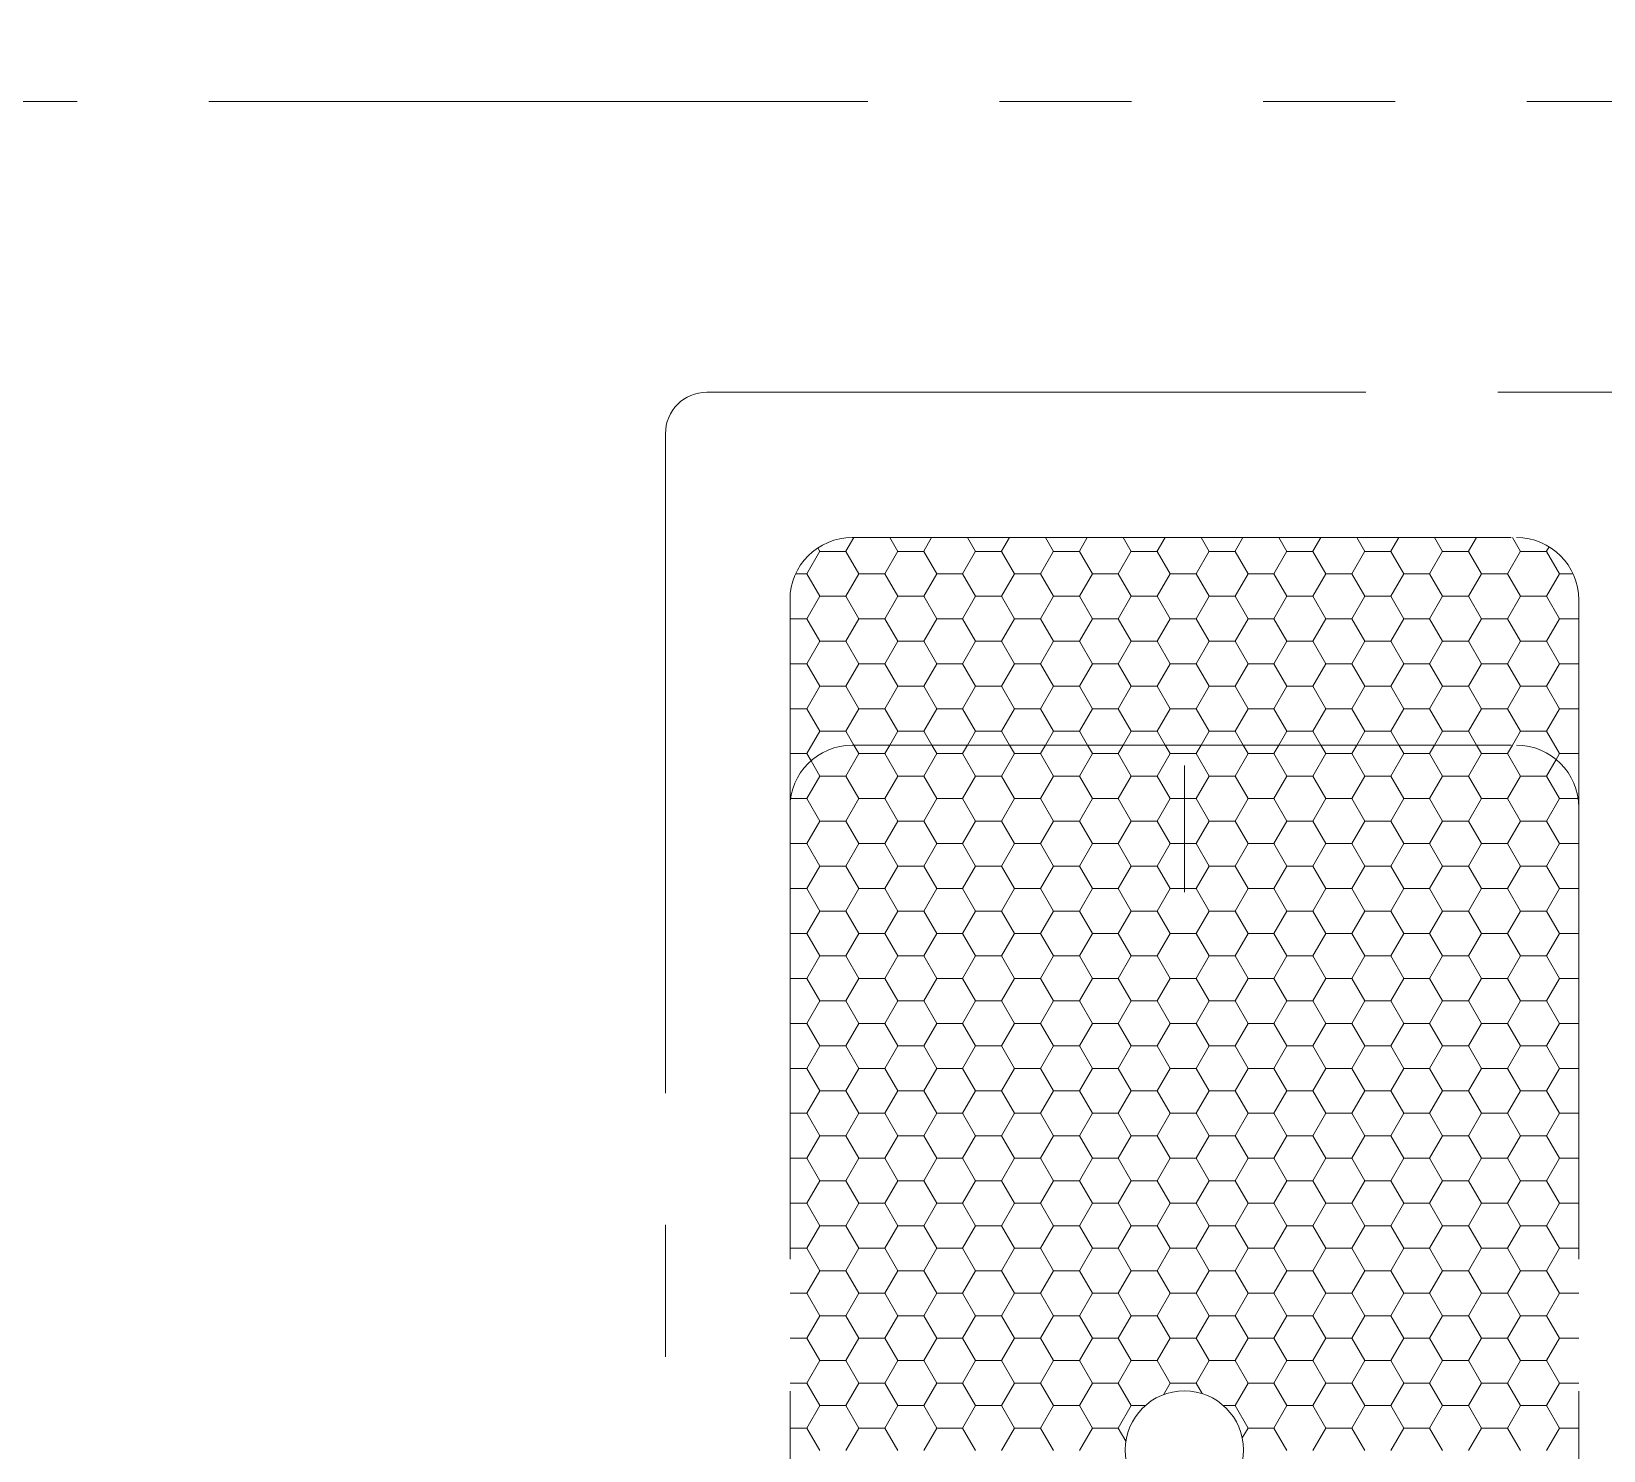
# Model space of a CAD drawing. Header units: millimetres. Extents: x -32759 to 129432, y 390 to 54305.
# Drawn here: x 15489.59 to 15527.46, y 22982.6 to 23016.77 of the extents above; entities that cross this region are included whole.
import ezdxf

# ---------------------------------------------------------------- set-up
doc = ezdxf.new("R2010")
doc.units = ezdxf.units.MM
doc.linetypes.add('PHANTOM2', pattern=[31.75, 15.875, -3.175, 3.175, -3.175, 3.175, -3.175])
doc.linetypes.add('PHANTOMX2', pattern=[5, 2.5, -0.5, 0.5, -0.5, 0.5, -0.5])
doc.layers.add('_BODY', color=7, linetype='Continuous', lineweight=13)

# ---------------------------------------------------------------- blocks, each defined once
blk = doc.blocks.new('A$C3C491120')
at = {"color": 6, "linetype": 'PHANTOM2'}
for p, q in [((0, 72), (372, 72)), ((0, 72), (372, 72)), ((0, 72), (372, 72)), ((0, 72), (372, 72)), ((0, 72), (372, 72)), ((0, 72), (372, 72)), ((329.5, 65), (352.5, 65)), ((328.5, 64), (328.5, 34)), ((332.845, 61.168), (333.037, 61.5)), ((333, 61.5), (349, 61.5)), ((334.095, 61.167), (333.903, 61.5)), ((334.72, 61.168), (334.912, 61.5)), ((335.97, 61.167), (335.778, 61.5)), ((336.595, 61.168), (336.787, 61.5)), ((337.845, 61.167), (337.653, 61.5)), ((338.47, 61.168), (338.662, 61.5)), ((339.72, 61.167), (339.528, 61.5)), ((340.345, 61.168), (340.537, 61.5)), ((341.595, 61.167), (341.403, 61.5)), ((342.22, 61.168), (342.412, 61.5)), ((343.47, 61.167), (343.278, 61.5)), ((344.095, 61.168), (344.287, 61.5)), ((345.345, 61.167), (345.153, 61.5)), ((345.97, 61.168), (346.162, 61.5)), ((347.22, 61.167), (347.028, 61.5)), ((347.845, 61.168), (348.037, 61.5)), ((349.095, 61.167), (348.903, 61.5)), ((331.908, 60.626), (332.22, 61.168)), ((332.22, 61.167), (332.172, 61.251)), ((332.22, 61.167), (332.845, 61.167)), ((333.158, 60.626), (332.845, 61.167)), ((333.783, 60.626), (334.095, 61.168)), ((334.095, 61.167), (334.72, 61.167)), ((335.033, 60.626), (334.72, 61.167)), ((335.658, 60.626), (335.97, 61.168)), ((335.97, 61.167), (336.595, 61.167)), ((336.908, 60.626), (336.595, 61.167)), ((337.533, 60.626), (337.845, 61.168)), ((337.845, 61.167), (338.47, 61.167)), ((338.783, 60.626), (338.47, 61.167)), ((339.408, 60.626), (339.72, 61.168)), ((339.72, 61.167), (340.345, 61.167)), ((340.658, 60.626), (340.345, 61.167)), ((341.283, 60.626), (341.595, 61.168)), ((341.595, 61.167), (342.22, 61.167)), ((342.533, 60.626), (342.22, 61.167)), ((343.158, 60.626), (343.47, 61.168)), ((343.47, 61.167), (344.095, 61.167)), ((344.408, 60.626), (344.095, 61.167)), ((345.033, 60.626), (345.345, 61.168)), ((345.345, 61.167), (345.97, 61.167)), ((346.283, 60.626), (345.97, 61.167)), ((346.908, 60.626), (347.22, 61.168)), ((347.22, 61.167), (347.845, 61.167)), ((348.158, 60.626), (347.845, 61.167)), ((348.783, 60.626), (349.095, 61.168)), ((349.095, 61.167), (349.72, 61.167)), ((349.72, 61.168), (349.784, 61.279)), ((350.033, 60.626), (349.72, 61.167)), ((331.637, 60.626), (331.908, 60.626)), ((332.22, 60.085), (331.908, 60.626)), ((332.845, 60.085), (333.158, 60.626)), ((333.158, 60.626), (333.783, 60.626)), ((334.095, 60.085), (333.783, 60.626)), ((334.72, 60.085), (335.033, 60.626)), ((335.033, 60.626), (335.658, 60.626)), ((335.97, 60.085), (335.658, 60.626)), ((336.595, 60.085), (336.908, 60.626)), ((336.908, 60.626), (337.533, 60.626)), ((337.845, 60.085), (337.533, 60.626)), ((338.47, 60.085), (338.783, 60.626)), ((338.783, 60.626), (339.408, 60.626)), ((339.72, 60.085), (339.408, 60.626)), ((340.345, 60.085), (340.658, 60.626)), ((340.658, 60.626), (341.283, 60.626)), ((341.595, 60.085), (341.283, 60.626)), ((342.22, 60.085), (342.533, 60.626)), ((342.533, 60.626), (343.158, 60.626)), ((343.47, 60.085), (343.158, 60.626)), ((344.095, 60.085), (344.408, 60.626)), ((344.408, 60.626), (345.033, 60.626)), ((345.345, 60.085), (345.033, 60.626)), ((345.97, 60.085), (346.283, 60.626)), ((346.283, 60.626), (346.908, 60.626)), ((347.22, 60.085), (346.908, 60.626)), ((347.845, 60.085), (348.158, 60.626)), ((348.158, 60.626), (348.783, 60.626)), ((349.095, 60.085), (348.783, 60.626)), ((349.72, 60.085), (350.033, 60.626)), ((350.033, 60.626), (350.363, 60.626)), ((331.5, 60), (331.5, 38)), ((331.908, 59.544), (332.22, 60.085)), ((332.22, 60.085), (332.845, 60.085)), ((333.158, 59.544), (332.845, 60.085)), ((333.783, 59.544), (334.095, 60.085)), ((334.095, 60.085), (334.72, 60.085)), ((335.033, 59.544), (334.72, 60.085)), ((335.658, 59.544), (335.97, 60.085)), ((335.97, 60.085), (336.595, 60.085)), ((336.908, 59.544), (336.595, 60.085)), ((337.533, 59.544), (337.845, 60.085)), ((337.845, 60.085), (338.47, 60.085)), ((338.783, 59.544), (338.47, 60.085)), ((339.408, 59.544), (339.72, 60.085)), ((339.72, 60.085), (340.345, 60.085)), ((340.658, 59.544), (340.345, 60.085)), ((341.283, 59.544), (341.595, 60.085)), ((341.595, 60.085), (342.22, 60.085)), ((342.533, 59.544), (342.22, 60.085)), ((343.158, 59.544), (343.47, 60.085)), ((343.47, 60.085), (344.095, 60.085)), ((344.408, 59.544), (344.095, 60.085)), ((345.033, 59.544), (345.345, 60.085)), ((345.345, 60.085), (345.97, 60.085)), ((346.283, 59.544), (345.97, 60.085)), ((346.908, 59.544), (347.22, 60.085)), ((347.22, 60.085), (347.845, 60.085)), ((348.158, 59.544), (347.845, 60.085)), ((348.783, 59.544), (349.095, 60.085)), ((349.095, 60.085), (349.72, 60.085)), ((350.033, 59.544), (349.72, 60.085)), ((350.5, 60), (350.5, 38)), ((331.5, 59.544), (331.908, 59.544)), ((332.22, 59.002), (331.908, 59.544)), ((332.845, 59.002), (333.158, 59.544)), ((333.158, 59.544), (333.783, 59.544)), ((334.095, 59.002), (333.783, 59.544)), ((334.72, 59.002), (335.033, 59.544)), ((335.033, 59.544), (335.658, 59.544)), ((335.97, 59.002), (335.658, 59.544)), ((336.595, 59.002), (336.908, 59.544)), ((336.908, 59.544), (337.533, 59.544)), ((337.845, 59.002), (337.533, 59.544)), ((338.47, 59.002), (338.783, 59.544)), ((338.783, 59.544), (339.408, 59.544)), ((339.72, 59.002), (339.408, 59.544)), ((340.345, 59.002), (340.658, 59.544)), ((340.658, 59.544), (341.283, 59.544)), ((341.595, 59.002), (341.283, 59.544)), ((342.22, 59.002), (342.533, 59.544)), ((342.533, 59.544), (343.158, 59.544)), ((343.47, 59.002), (343.158, 59.544)), ((344.095, 59.002), (344.408, 59.544)), ((344.408, 59.544), (345.033, 59.544)), ((345.345, 59.002), (345.033, 59.544)), ((345.97, 59.002), (346.283, 59.544)), ((346.283, 59.544), (346.908, 59.544)), ((347.22, 59.002), (346.908, 59.544)), ((347.845, 59.002), (348.158, 59.544)), ((348.158, 59.544), (348.783, 59.544)), ((349.095, 59.002), (348.783, 59.544)), ((349.72, 59.002), (350.033, 59.544)), ((350.033, 59.544), (350.5, 59.544)), ((331.908, 58.461), (332.22, 59.002)), ((332.22, 59.002), (332.845, 59.002)), ((333.158, 58.461), (332.845, 59.002)), ((333.783, 58.461), (334.095, 59.002)), ((334.095, 59.002), (334.72, 59.002)), ((335.033, 58.461), (334.72, 59.002)), ((335.658, 58.461), (335.97, 59.002)), ((335.97, 59.002), (336.595, 59.002)), ((336.908, 58.461), (336.595, 59.002)), ((337.533, 58.461), (337.845, 59.002)), ((337.845, 59.002), (338.47, 59.002)), ((338.783, 58.461), (338.47, 59.002)), ((339.408, 58.461), (339.72, 59.002)), ((339.72, 59.002), (340.345, 59.002)), ((340.658, 58.461), (340.345, 59.002)), ((341.283, 58.461), (341.595, 59.002)), ((341.595, 59.002), (342.22, 59.002)), ((342.533, 58.461), (342.22, 59.002)), ((343.158, 58.461), (343.47, 59.002)), ((343.47, 59.002), (344.095, 59.002)), ((344.408, 58.461), (344.095, 59.002)), ((345.033, 58.461), (345.345, 59.002)), ((345.345, 59.002), (345.97, 59.002)), ((346.283, 58.461), (345.97, 59.002)), ((346.908, 58.461), (347.22, 59.002)), ((347.22, 59.002), (347.845, 59.002)), ((348.158, 58.461), (347.845, 59.002)), ((348.783, 58.461), (349.095, 59.002)), ((349.095, 59.002), (349.72, 59.002)), ((350.033, 58.461), (349.72, 59.002)), ((331.5, 58.461), (331.908, 58.461)), ((332.22, 57.92), (331.908, 58.461)), ((332.845, 57.92), (333.158, 58.461)), ((333.158, 58.461), (333.783, 58.461)), ((334.095, 57.92), (333.783, 58.461)), ((334.72, 57.92), (335.033, 58.461)), ((335.033, 58.461), (335.658, 58.461)), ((335.97, 57.92), (335.658, 58.461)), ((336.595, 57.92), (336.908, 58.461)), ((336.908, 58.461), (337.533, 58.461)), ((337.845, 57.92), (337.533, 58.461)), ((338.47, 57.92), (338.783, 58.461)), ((338.783, 58.461), (339.408, 58.461)), ((339.72, 57.92), (339.408, 58.461)), ((340.345, 57.92), (340.658, 58.461)), ((340.658, 58.461), (341.283, 58.461)), ((341.595, 57.92), (341.283, 58.461)), ((342.22, 57.92), (342.533, 58.461)), ((342.533, 58.461), (343.158, 58.461)), ((343.47, 57.92), (343.158, 58.461)), ((344.095, 57.92), (344.408, 58.461)), ((344.408, 58.461), (345.033, 58.461)), ((345.345, 57.92), (345.033, 58.461)), ((345.97, 57.92), (346.283, 58.461)), ((346.283, 58.461), (346.908, 58.461)), ((347.22, 57.92), (346.908, 58.461)), ((347.845, 57.92), (348.158, 58.461)), ((348.158, 58.461), (348.783, 58.461)), ((349.095, 57.92), (348.783, 58.461)), ((349.72, 57.92), (350.033, 58.461)), ((350.033, 58.461), (350.5, 58.461)), ((331.908, 57.379), (332.22, 57.92)), ((332.22, 57.92), (332.845, 57.92)), ((333.158, 57.378), (332.845, 57.92)), ((333.783, 57.379), (334.095, 57.92)), ((334.095, 57.92), (334.72, 57.92)), ((335.033, 57.378), (334.72, 57.92)), ((335.658, 57.379), (335.97, 57.92)), ((335.97, 57.92), (336.595, 57.92)), ((336.908, 57.378), (336.595, 57.92)), ((337.533, 57.379), (337.845, 57.92)), ((337.845, 57.92), (338.47, 57.92)), ((338.783, 57.378), (338.47, 57.92)), ((339.408, 57.379), (339.72, 57.92)), ((339.72, 57.92), (340.345, 57.92)), ((340.658, 57.378), (340.345, 57.92)), ((341.283, 57.379), (341.595, 57.92)), ((341.595, 57.92), (342.22, 57.92)), ((342.533, 57.378), (342.22, 57.92)), ((343.158, 57.379), (343.47, 57.92)), ((343.47, 57.92), (344.095, 57.92)), ((344.408, 57.378), (344.095, 57.92)), ((345.033, 57.379), (345.345, 57.92)), ((345.345, 57.92), (345.97, 57.92)), ((346.283, 57.378), (345.97, 57.92)), ((346.908, 57.379), (347.22, 57.92)), ((347.22, 57.92), (347.845, 57.92)), ((348.158, 57.378), (347.845, 57.92)), ((348.783, 57.379), (349.095, 57.92)), ((349.095, 57.92), (349.72, 57.92)), ((350.033, 57.378), (349.72, 57.92)), ((331.5, 57.378), (331.908, 57.378)), ((332.22, 56.837), (331.908, 57.378)), ((332.845, 56.837), (333.158, 57.379)), ((333.158, 57.378), (333.783, 57.378)), ((334.095, 56.837), (333.783, 57.378)), ((334.72, 56.837), (335.033, 57.379)), ((335.033, 57.378), (335.658, 57.378)), ((335.97, 56.837), (335.658, 57.378)), ((336.595, 56.837), (336.908, 57.379)), ((336.908, 57.378), (337.533, 57.378)), ((337.845, 56.837), (337.533, 57.378)), ((338.47, 56.837), (338.783, 57.379)), ((338.783, 57.378), (339.408, 57.378)), ((339.72, 56.837), (339.408, 57.378)), ((340.345, 56.837), (340.658, 57.379)), ((340.658, 57.378), (341.283, 57.378)), ((341.595, 56.837), (341.283, 57.378)), ((342.22, 56.837), (342.533, 57.379)), ((342.533, 57.378), (343.158, 57.378)), ((343.47, 56.837), (343.158, 57.378)), ((344.095, 56.837), (344.408, 57.379)), ((344.408, 57.378), (345.033, 57.378)), ((345.345, 56.837), (345.033, 57.378)), ((345.97, 56.837), (346.283, 57.379)), ((346.283, 57.378), (346.908, 57.378)), ((347.22, 56.837), (346.908, 57.378)), ((347.845, 56.837), (348.158, 57.379)), ((348.158, 57.378), (348.783, 57.378)), ((349.095, 56.837), (348.783, 57.378)), ((349.72, 56.837), (350.033, 57.379)), ((350.033, 57.378), (350.5, 57.378)), ((331.908, 56.296), (332.22, 56.837)), ((332.22, 56.837), (332.845, 56.837)), ((333.04, 56.5), (332.845, 56.837)), ((333.901, 56.5), (334.095, 56.837)), ((334.095, 56.837), (334.72, 56.837)), ((334.915, 56.5), (334.72, 56.837)), ((335.776, 56.5), (335.97, 56.837)), ((335.97, 56.837), (336.595, 56.837)), ((336.79, 56.5), (336.595, 56.837)), ((337.651, 56.5), (337.845, 56.837)), ((337.845, 56.837), (338.47, 56.837)), ((338.665, 56.5), (338.47, 56.837)), ((339.526, 56.5), (339.72, 56.837)), ((339.72, 56.837), (340.345, 56.837)), ((340.54, 56.5), (340.345, 56.837)), ((341.401, 56.5), (341.595, 56.837)), ((341.595, 56.837), (342.22, 56.837)), ((342.415, 56.5), (342.22, 56.837)), ((343.276, 56.5), (343.47, 56.837)), ((343.47, 56.837), (344.095, 56.837)), ((344.29, 56.5), (344.095, 56.837)), ((345.151, 56.5), (345.345, 56.837)), ((345.345, 56.837), (345.97, 56.837)), ((346.165, 56.5), (345.97, 56.837)), ((347.026, 56.5), (347.22, 56.837)), ((347.22, 56.837), (347.845, 56.837)), ((348.04, 56.5), (347.845, 56.837)), ((348.901, 56.5), (349.095, 56.837)), ((349.095, 56.837), (349.72, 56.837)), ((350.033, 56.296), (349.72, 56.837)), ((333, 56.5), (349, 56.5)), ((333.158, 56.296), (333.04, 56.5)), ((333.783, 56.296), (333.901, 56.5)), ((335.033, 56.296), (334.915, 56.5)), ((335.658, 56.296), (335.776, 56.5)), ((336.908, 56.296), (336.79, 56.5)), ((337.533, 56.296), (337.651, 56.5)), ((338.783, 56.296), (338.665, 56.5)), ((339.408, 56.296), (339.526, 56.5)), ((340.658, 56.296), (340.54, 56.5)), ((341.283, 56.296), (341.401, 56.5)), ((342.533, 56.296), (342.415, 56.5)), ((343.158, 56.296), (343.276, 56.5)), ((344.408, 56.296), (344.29, 56.5)), ((345.033, 56.296), (345.151, 56.5)), ((346.283, 56.296), (346.165, 56.5)), ((346.908, 56.296), (347.026, 56.5)), ((348.158, 56.296), (348.04, 56.5)), ((348.783, 56.296), (348.901, 56.5)), ((331.5, 56.296), (331.908, 56.296)), ((332.007, 56.124), (331.908, 56.296)), ((332.22, 55.755), (332.007, 56.124)), ((332.845, 55.755), (333.158, 56.296)), ((333.158, 56.296), (333.783, 56.296)), ((334.095, 55.755), (333.783, 56.296)), ((334.72, 55.755), (335.033, 56.296)), ((335.033, 56.296), (335.658, 56.296)), ((335.97, 55.755), (335.658, 56.296)), ((336.595, 55.755), (336.908, 56.296)), ((336.908, 56.296), (337.533, 56.296)), ((337.845, 55.755), (337.533, 56.296)), ((338.47, 55.755), (338.783, 56.296)), ((338.783, 56.296), (339.408, 56.296)), ((339.72, 55.755), (339.408, 56.296)), ((340.345, 55.755), (340.658, 56.296)), ((340.658, 56.296), (341.283, 56.296)), ((341.595, 55.755), (341.283, 56.296)), ((342.22, 55.755), (342.533, 56.296)), ((342.533, 56.296), (343.158, 56.296)), ((343.47, 55.755), (343.158, 56.296)), ((344.095, 55.755), (344.408, 56.296)), ((344.408, 56.296), (345.033, 56.296)), ((345.345, 55.755), (345.033, 56.296)), ((345.97, 55.755), (346.283, 56.296)), ((346.283, 56.296), (346.908, 56.296)), ((347.22, 55.755), (346.908, 56.296)), ((347.845, 55.755), (348.158, 56.296)), ((348.158, 56.296), (348.783, 56.296)), ((349.095, 55.755), (348.783, 56.296)), ((349.72, 55.755), (349.953, 56.158)), ((349.953, 56.158), (350.033, 56.296)), ((350.033, 56.296), (350.5, 56.296)), ((331.908, 55.214), (332.22, 55.755)), ((332.22, 55.755), (332.845, 55.755)), ((333.158, 55.213), (332.845, 55.755)), ((333.783, 55.214), (334.095, 55.755)), ((334.095, 55.755), (334.72, 55.755)), ((335.033, 55.213), (334.72, 55.755)), ((335.658, 55.214), (335.97, 55.755)), ((335.97, 55.755), (336.595, 55.755)), ((336.908, 55.213), (336.595, 55.755)), ((337.533, 55.214), (337.845, 55.755)), ((337.845, 55.755), (338.47, 55.755)), ((338.783, 55.213), (338.47, 55.755)), ((339.408, 55.214), (339.72, 55.755)), ((339.72, 55.755), (340.345, 55.755)), ((340.658, 55.213), (340.345, 55.755)), ((341, 56.014), (341, 52.962)), ((341.283, 55.214), (341.595, 55.755)), ((341.595, 55.755), (342.22, 55.755)), ((342.533, 55.213), (342.22, 55.755)), ((343.158, 55.214), (343.47, 55.755)), ((343.47, 55.755), (344.095, 55.755)), ((344.408, 55.213), (344.095, 55.755)), ((345.033, 55.214), (345.345, 55.755)), ((345.345, 55.755), (345.97, 55.755)), ((346.283, 55.213), (345.97, 55.755)), ((346.908, 55.214), (347.22, 55.755)), ((347.22, 55.755), (347.845, 55.755)), ((348.158, 55.213), (347.845, 55.755)), ((348.783, 55.214), (349.095, 55.755)), ((349.095, 55.755), (349.72, 55.755)), ((350.033, 55.213), (349.72, 55.755)), ((331.5, 55.213), (331.515, 55.213)), ((331.515, 55.213), (331.908, 55.213)), ((332.22, 54.672), (331.908, 55.213)), ((332.845, 54.672), (333.158, 55.214)), ((333.158, 55.213), (333.783, 55.213)), ((334.095, 54.672), (333.783, 55.213)), ((334.72, 54.672), (335.033, 55.214)), ((335.033, 55.213), (335.658, 55.213)), ((335.97, 54.672), (335.658, 55.213)), ((336.595, 54.672), (336.908, 55.214)), ((336.908, 55.213), (337.533, 55.213)), ((337.845, 54.672), (337.533, 55.213)), ((338.47, 54.672), (338.783, 55.214)), ((338.783, 55.213), (339.408, 55.213)), ((339.72, 54.672), (339.408, 55.213)), ((340.345, 54.672), (340.658, 55.214)), ((340.658, 55.213), (341.283, 55.213)), ((341.595, 54.672), (341.283, 55.213)), ((342.22, 54.672), (342.533, 55.214)), ((342.533, 55.213), (343.158, 55.213)), ((343.47, 54.672), (343.158, 55.213)), ((344.095, 54.672), (344.408, 55.214)), ((344.408, 55.213), (345.033, 55.213)), ((345.345, 54.672), (345.033, 55.213)), ((345.97, 54.672), (346.283, 55.214)), ((346.283, 55.213), (346.908, 55.213)), ((347.22, 54.672), (346.908, 55.213)), ((347.845, 54.672), (348.158, 55.214)), ((348.158, 55.213), (348.783, 55.213)), ((349.095, 54.672), (348.783, 55.213)), ((349.72, 54.672), (350.033, 55.214)), ((350.033, 55.213), (350.485, 55.213)), ((350.485, 55.213), (350.5, 55.213)), ((331.908, 54.131), (332.22, 54.672)), ((332.22, 54.672), (332.845, 54.672)), ((333.158, 54.131), (332.845, 54.672)), ((333.783, 54.131), (334.095, 54.672)), ((334.095, 54.672), (334.72, 54.672)), ((335.033, 54.131), (334.72, 54.672)), ((335.658, 54.131), (335.97, 54.672)), ((335.97, 54.672), (336.595, 54.672)), ((336.908, 54.131), (336.595, 54.672)), ((337.533, 54.131), (337.845, 54.672)), ((337.845, 54.672), (338.47, 54.672)), ((338.783, 54.131), (338.47, 54.672)), ((339.408, 54.131), (339.72, 54.672)), ((339.72, 54.672), (340.345, 54.672)), ((340.658, 54.131), (340.345, 54.672)), ((341.283, 54.131), (341.595, 54.672)), ((341.595, 54.672), (342.22, 54.672)), ((342.533, 54.131), (342.22, 54.672)), ((343.158, 54.131), (343.47, 54.672)), ((343.47, 54.672), (344.095, 54.672)), ((344.408, 54.131), (344.095, 54.672)), ((345.033, 54.131), (345.345, 54.672)), ((345.345, 54.672), (345.97, 54.672)), ((346.283, 54.131), (345.97, 54.672)), ((346.908, 54.131), (347.22, 54.672)), ((347.22, 54.672), (347.845, 54.672)), ((348.158, 54.131), (347.845, 54.672)), ((348.783, 54.131), (349.095, 54.672)), ((349.095, 54.672), (349.72, 54.672)), ((350.033, 54.131), (349.72, 54.672)), ((331.5, 54.131), (331.908, 54.131)), ((332.22, 53.59), (331.908, 54.131)), ((332.845, 53.59), (333.158, 54.131)), ((333.158, 54.131), (333.783, 54.131)), ((334.095, 53.59), (333.783, 54.131)), ((334.72, 53.59), (335.033, 54.131)), ((335.033, 54.131), (335.658, 54.131)), ((335.97, 53.59), (335.658, 54.131)), ((336.595, 53.59), (336.908, 54.131)), ((336.908, 54.131), (337.533, 54.131)), ((337.845, 53.59), (337.533, 54.131)), ((338.47, 53.59), (338.783, 54.131)), ((338.783, 54.131), (339.408, 54.131)), ((339.72, 53.59), (339.408, 54.131)), ((340.345, 53.59), (340.658, 54.131)), ((340.658, 54.131), (341.283, 54.131)), ((341.595, 53.59), (341.283, 54.131)), ((342.22, 53.59), (342.533, 54.131)), ((342.533, 54.131), (343.158, 54.131)), ((343.47, 53.59), (343.158, 54.131)), ((344.095, 53.59), (344.408, 54.131)), ((344.408, 54.131), (345.033, 54.131)), ((345.345, 53.59), (345.033, 54.131)), ((345.97, 53.59), (346.283, 54.131)), ((346.283, 54.131), (346.908, 54.131)), ((347.22, 53.59), (346.908, 54.131)), ((347.845, 53.59), (348.158, 54.131)), ((348.158, 54.131), (348.783, 54.131)), ((349.095, 53.59), (348.783, 54.131)), ((349.72, 53.59), (350.033, 54.131)), ((350.033, 54.131), (350.5, 54.131)), ((331.908, 53.049), (332.22, 53.59)), ((332.22, 53.59), (332.845, 53.59)), ((333.158, 53.048), (332.845, 53.59)), ((333.783, 53.049), (334.095, 53.59)), ((334.095, 53.59), (334.72, 53.59)), ((335.033, 53.048), (334.72, 53.59)), ((335.658, 53.049), (335.97, 53.59)), ((335.97, 53.59), (336.595, 53.59)), ((336.908, 53.048), (336.595, 53.59)), ((337.533, 53.049), (337.845, 53.59)), ((337.845, 53.59), (338.47, 53.59)), ((338.783, 53.048), (338.47, 53.59)), ((339.408, 53.049), (339.72, 53.59)), ((339.72, 53.59), (340.345, 53.59)), ((340.658, 53.048), (340.345, 53.59)), ((341.283, 53.049), (341.595, 53.59)), ((341.595, 53.59), (342.22, 53.59)), ((342.533, 53.048), (342.22, 53.59)), ((343.158, 53.049), (343.47, 53.59)), ((343.47, 53.59), (344.095, 53.59)), ((344.408, 53.048), (344.095, 53.59)), ((345.033, 53.049), (345.345, 53.59)), ((345.345, 53.59), (345.97, 53.59)), ((346.283, 53.048), (345.97, 53.59)), ((346.908, 53.049), (347.22, 53.59)), ((347.22, 53.59), (347.845, 53.59)), ((348.158, 53.048), (347.845, 53.59)), ((348.783, 53.049), (349.095, 53.59)), ((349.095, 53.59), (349.72, 53.59)), ((350.033, 53.048), (349.72, 53.59)), ((331.5, 53.048), (331.908, 53.048)), ((332.22, 52.507), (331.908, 53.048)), ((332.845, 52.507), (333.158, 53.049)), ((333.158, 53.048), (333.783, 53.048)), ((334.095, 52.507), (333.783, 53.048)), ((334.72, 52.507), (335.033, 53.049)), ((335.033, 53.048), (335.658, 53.048)), ((335.97, 52.507), (335.658, 53.048)), ((336.595, 52.507), (336.908, 53.049)), ((336.908, 53.048), (337.533, 53.048)), ((337.845, 52.507), (337.533, 53.048)), ((338.47, 52.507), (338.783, 53.049)), ((338.783, 53.048), (339.408, 53.048)), ((339.72, 52.507), (339.408, 53.048)), ((340.345, 52.507), (340.658, 53.049)), ((340.658, 53.048), (341.283, 53.048)), ((341.595, 52.507), (341.283, 53.048)), ((342.22, 52.507), (342.533, 53.049)), ((342.533, 53.048), (343.158, 53.048)), ((343.47, 52.507), (343.158, 53.048)), ((344.095, 52.507), (344.408, 53.049)), ((344.408, 53.048), (345.033, 53.048)), ((345.345, 52.507), (345.033, 53.048)), ((345.97, 52.507), (346.283, 53.049)), ((346.283, 53.048), (346.908, 53.048)), ((347.22, 52.507), (346.908, 53.048)), ((347.845, 52.507), (348.158, 53.049)), ((348.158, 53.048), (348.783, 53.048)), ((349.095, 52.507), (348.783, 53.048)), ((349.72, 52.507), (350.033, 53.049)), ((350.033, 53.048), (350.5, 53.048)), ((331.908, 51.966), (332.22, 52.507)), ((332.22, 52.507), (332.845, 52.507)), ((333.158, 51.966), (332.845, 52.507)), ((333.783, 51.966), (334.095, 52.507)), ((334.095, 52.507), (334.72, 52.507)), ((335.033, 51.966), (334.72, 52.507)), ((335.658, 51.966), (335.97, 52.507)), ((335.97, 52.507), (336.595, 52.507)), ((336.908, 51.966), (336.595, 52.507)), ((337.533, 51.966), (337.845, 52.507)), ((337.845, 52.507), (338.47, 52.507)), ((338.783, 51.966), (338.47, 52.507)), ((339.408, 51.966), (339.72, 52.507)), ((339.72, 52.507), (340.345, 52.507)), ((340.658, 51.966), (340.345, 52.507)), ((341.283, 51.966), (341.595, 52.507)), ((341.595, 52.507), (342.22, 52.507)), ((342.533, 51.966), (342.22, 52.507)), ((343.158, 51.966), (343.47, 52.507)), ((343.47, 52.507), (344.095, 52.507)), ((344.408, 51.966), (344.095, 52.507)), ((345.033, 51.966), (345.345, 52.507)), ((345.345, 52.507), (345.97, 52.507)), ((346.283, 51.966), (345.97, 52.507)), ((346.908, 51.966), (347.22, 52.507)), ((347.22, 52.507), (347.845, 52.507)), ((348.158, 51.966), (347.845, 52.507)), ((348.783, 51.966), (349.095, 52.507)), ((349.095, 52.507), (349.72, 52.507)), ((350.033, 51.966), (349.72, 52.507)), ((331.5, 51.966), (331.908, 51.966)), ((332.22, 51.425), (331.908, 51.966)), ((332.845, 51.425), (333.158, 51.966)), ((333.158, 51.966), (333.783, 51.966)), ((334.095, 51.425), (333.783, 51.966)), ((334.72, 51.425), (335.033, 51.966)), ((335.033, 51.966), (335.658, 51.966)), ((335.97, 51.425), (335.658, 51.966)), ((336.595, 51.425), (336.908, 51.966)), ((336.908, 51.966), (337.533, 51.966)), ((337.845, 51.425), (337.533, 51.966)), ((338.47, 51.425), (338.783, 51.966)), ((338.783, 51.966), (339.408, 51.966)), ((339.72, 51.425), (339.408, 51.966)), ((340.345, 51.425), (340.658, 51.966)), ((340.658, 51.966), (341.283, 51.966)), ((341.595, 51.425), (341.283, 51.966)), ((342.22, 51.425), (342.533, 51.966)), ((342.533, 51.966), (343.158, 51.966)), ((343.47, 51.425), (343.158, 51.966)), ((344.095, 51.425), (344.408, 51.966)), ((344.408, 51.966), (345.033, 51.966)), ((345.345, 51.425), (345.033, 51.966)), ((345.97, 51.425), (346.283, 51.966)), ((346.283, 51.966), (346.908, 51.966)), ((347.22, 51.425), (346.908, 51.966)), ((347.845, 51.425), (348.158, 51.966)), ((348.158, 51.966), (348.783, 51.966)), ((349.095, 51.425), (348.783, 51.966)), ((349.72, 51.425), (350.033, 51.966)), ((350.033, 51.966), (350.5, 51.966)), ((331.908, 50.883), (332.22, 51.425)), ((332.22, 51.425), (332.845, 51.425)), ((333.158, 50.883), (332.845, 51.425)), ((333.783, 50.883), (334.095, 51.425)), ((334.095, 51.425), (334.72, 51.425)), ((335.033, 50.883), (334.72, 51.425)), ((335.658, 50.883), (335.97, 51.425)), ((335.97, 51.425), (336.595, 51.425)), ((336.908, 50.883), (336.595, 51.425)), ((337.533, 50.883), (337.845, 51.425)), ((337.845, 51.425), (338.47, 51.425)), ((338.783, 50.883), (338.47, 51.425)), ((339.408, 50.883), (339.72, 51.425)), ((339.72, 51.425), (340.345, 51.425)), ((340.658, 50.883), (340.345, 51.425)), ((341.283, 50.883), (341.595, 51.425)), ((341.595, 51.425), (342.22, 51.425)), ((342.533, 50.883), (342.22, 51.425)), ((343.158, 50.883), (343.47, 51.425)), ((343.47, 51.425), (344.095, 51.425)), ((344.408, 50.883), (344.095, 51.425)), ((345.033, 50.883), (345.345, 51.425)), ((345.345, 51.425), (345.97, 51.425)), ((346.283, 50.883), (345.97, 51.425)), ((346.908, 50.883), (347.22, 51.425)), ((347.22, 51.425), (347.845, 51.425)), ((348.158, 50.883), (347.845, 51.425)), ((348.783, 50.883), (349.095, 51.425)), ((349.095, 51.425), (349.72, 51.425)), ((350.033, 50.883), (349.72, 51.425)), ((331.5, 50.883), (331.908, 50.883)), ((332.22, 50.342), (331.908, 50.883)), ((332.845, 50.342), (333.158, 50.883)), ((333.158, 50.883), (333.783, 50.883)), ((334.095, 50.342), (333.783, 50.883)), ((334.72, 50.342), (335.033, 50.883)), ((335.033, 50.883), (335.658, 50.883)), ((335.97, 50.342), (335.658, 50.883)), ((336.595, 50.342), (336.908, 50.883)), ((336.908, 50.883), (337.533, 50.883)), ((337.845, 50.342), (337.533, 50.883)), ((338.47, 50.342), (338.783, 50.883)), ((338.783, 50.883), (339.408, 50.883)), ((339.72, 50.342), (339.408, 50.883)), ((340.345, 50.342), (340.658, 50.883)), ((340.658, 50.883), (341.283, 50.883)), ((341.595, 50.342), (341.283, 50.883)), ((342.22, 50.342), (342.533, 50.883)), ((342.533, 50.883), (343.158, 50.883)), ((343.47, 50.342), (343.158, 50.883)), ((344.095, 50.342), (344.408, 50.883)), ((344.408, 50.883), (345.033, 50.883)), ((345.345, 50.342), (345.033, 50.883)), ((345.97, 50.342), (346.283, 50.883)), ((346.283, 50.883), (346.908, 50.883)), ((347.22, 50.342), (346.908, 50.883)), ((347.845, 50.342), (348.158, 50.883)), ((348.158, 50.883), (348.783, 50.883)), ((349.095, 50.342), (348.783, 50.883)), ((349.72, 50.342), (350.033, 50.883)), ((350.033, 50.883), (350.5, 50.883)), ((331.908, 49.801), (332.22, 50.342)), ((332.22, 50.342), (332.845, 50.342)), ((333.158, 49.801), (332.845, 50.342)), ((333.783, 49.801), (334.095, 50.342)), ((334.095, 50.342), (334.72, 50.342)), ((335.033, 49.801), (334.72, 50.342)), ((335.658, 49.801), (335.97, 50.342)), ((335.97, 50.342), (336.595, 50.342)), ((336.908, 49.801), (336.595, 50.342)), ((337.533, 49.801), (337.845, 50.342)), ((337.845, 50.342), (338.47, 50.342)), ((338.783, 49.801), (338.47, 50.342)), ((339.408, 49.801), (339.72, 50.342)), ((339.72, 50.342), (340.345, 50.342)), ((340.658, 49.801), (340.345, 50.342)), ((341.283, 49.801), (341.595, 50.342)), ((341.595, 50.342), (342.22, 50.342)), ((342.533, 49.801), (342.22, 50.342)), ((343.158, 49.801), (343.47, 50.342)), ((343.47, 50.342), (344.095, 50.342)), ((344.408, 49.801), (344.095, 50.342)), ((345.033, 49.801), (345.345, 50.342)), ((345.345, 50.342), (345.97, 50.342)), ((346.283, 49.801), (345.97, 50.342)), ((346.908, 49.801), (347.22, 50.342)), ((347.22, 50.342), (347.845, 50.342)), ((348.158, 49.801), (347.845, 50.342)), ((348.783, 49.801), (349.095, 50.342)), ((349.095, 50.342), (349.72, 50.342)), ((350.033, 49.801), (349.72, 50.342)), ((331.5, 49.801), (331.908, 49.801)), ((332.22, 49.259), (331.908, 49.801)), ((332.845, 49.26), (333.158, 49.801)), ((333.158, 49.801), (333.783, 49.801)), ((334.095, 49.259), (333.783, 49.801)), ((334.72, 49.26), (335.033, 49.801)), ((335.033, 49.801), (335.658, 49.801)), ((335.97, 49.259), (335.658, 49.801)), ((336.595, 49.26), (336.908, 49.801)), ((336.908, 49.801), (337.533, 49.801)), ((337.845, 49.259), (337.533, 49.801)), ((338.47, 49.26), (338.783, 49.801)), ((338.783, 49.801), (339.408, 49.801)), ((339.72, 49.259), (339.408, 49.801)), ((340.345, 49.26), (340.658, 49.801)), ((340.658, 49.801), (341.283, 49.801)), ((341.595, 49.259), (341.283, 49.801)), ((342.22, 49.26), (342.533, 49.801)), ((342.533, 49.801), (343.158, 49.801)), ((343.47, 49.259), (343.158, 49.801)), ((344.095, 49.26), (344.408, 49.801)), ((344.408, 49.801), (345.033, 49.801)), ((345.345, 49.259), (345.033, 49.801)), ((345.97, 49.26), (346.283, 49.801)), ((346.283, 49.801), (346.908, 49.801)), ((347.22, 49.259), (346.908, 49.801)), ((347.845, 49.26), (348.158, 49.801)), ((348.158, 49.801), (348.783, 49.801)), ((349.095, 49.259), (348.783, 49.801)), ((349.72, 49.26), (350.033, 49.801)), ((350.033, 49.801), (350.5, 49.801)), ((331.908, 48.718), (332.22, 49.26)), ((332.22, 49.26), (332.845, 49.26)), ((333.158, 48.718), (332.845, 49.259)), ((333.783, 48.718), (334.095, 49.26)), ((334.095, 49.26), (334.72, 49.26)), ((335.033, 48.718), (334.72, 49.259)), ((335.658, 48.718), (335.97, 49.26)), ((335.97, 49.26), (336.595, 49.26)), ((336.908, 48.718), (336.595, 49.259)), ((337.533, 48.718), (337.845, 49.26)), ((337.845, 49.26), (338.47, 49.26)), ((338.783, 48.718), (338.47, 49.259)), ((339.408, 48.718), (339.72, 49.26)), ((339.72, 49.26), (340.345, 49.26)), ((340.658, 48.718), (340.345, 49.259)), ((341.283, 48.718), (341.595, 49.26)), ((341.595, 49.26), (342.22, 49.26)), ((342.533, 48.718), (342.22, 49.259)), ((343.158, 48.718), (343.47, 49.26)), ((343.47, 49.26), (344.095, 49.26)), ((344.408, 48.718), (344.095, 49.259)), ((345.033, 48.718), (345.345, 49.26)), ((345.345, 49.26), (345.97, 49.26)), ((346.283, 48.718), (345.97, 49.259)), ((346.908, 48.718), (347.22, 49.26)), ((347.22, 49.26), (347.845, 49.26)), ((348.158, 48.718), (347.845, 49.259)), ((348.783, 48.718), (349.095, 49.26)), ((349.095, 49.26), (349.72, 49.26)), ((350.033, 48.718), (349.72, 49.259)), ((331.5, 48.718), (331.908, 48.718)), ((332.22, 48.177), (331.908, 48.718)), ((332.845, 48.177), (333.158, 48.718)), ((333.158, 48.718), (333.783, 48.718)), ((334.095, 48.177), (333.783, 48.718)), ((334.72, 48.177), (335.033, 48.718)), ((335.033, 48.718), (335.658, 48.718)), ((335.97, 48.177), (335.658, 48.718)), ((336.595, 48.177), (336.908, 48.718)), ((336.908, 48.718), (337.533, 48.718)), ((337.845, 48.177), (337.533, 48.718)), ((338.47, 48.177), (338.783, 48.718)), ((338.783, 48.718), (339.408, 48.718)), ((339.72, 48.177), (339.408, 48.718)), ((340.345, 48.177), (340.658, 48.718)), ((340.658, 48.718), (341.283, 48.718)), ((341.595, 48.177), (341.283, 48.718)), ((342.22, 48.177), (342.533, 48.718)), ((342.533, 48.718), (343.158, 48.718)), ((343.47, 48.177), (343.158, 48.718)), ((344.095, 48.177), (344.408, 48.718)), ((344.408, 48.718), (345.033, 48.718)), ((345.345, 48.177), (345.033, 48.718)), ((345.97, 48.177), (346.283, 48.718)), ((346.283, 48.718), (346.908, 48.718)), ((347.22, 48.177), (346.908, 48.718)), ((347.845, 48.177), (348.158, 48.718)), ((348.158, 48.718), (348.783, 48.718)), ((349.095, 48.177), (348.783, 48.718)), ((349.72, 48.177), (350.033, 48.718)), ((350.033, 48.718), (350.5, 48.718)), ((331.908, 47.636), (332.22, 48.177)), ((332.22, 48.177), (332.845, 48.177)), ((333.158, 47.636), (332.845, 48.177)), ((333.783, 47.636), (334.095, 48.177)), ((334.095, 48.177), (334.72, 48.177)), ((335.033, 47.636), (334.72, 48.177)), ((335.658, 47.636), (335.97, 48.177)), ((335.97, 48.177), (336.595, 48.177)), ((336.908, 47.636), (336.595, 48.177)), ((337.533, 47.636), (337.845, 48.177)), ((337.845, 48.177), (338.47, 48.177)), ((338.783, 47.636), (338.47, 48.177)), ((339.408, 47.636), (339.72, 48.177)), ((339.72, 48.177), (340.345, 48.177)), ((340.658, 47.636), (340.345, 48.177)), ((341.283, 47.636), (341.595, 48.177)), ((341.595, 48.177), (342.22, 48.177)), ((342.533, 47.636), (342.22, 48.177)), ((343.158, 47.636), (343.47, 48.177)), ((343.47, 48.177), (344.095, 48.177)), ((344.408, 47.636), (344.095, 48.177)), ((345.033, 47.636), (345.345, 48.177)), ((345.345, 48.177), (345.97, 48.177)), ((346.283, 47.636), (345.97, 48.177)), ((346.908, 47.636), (347.22, 48.177)), ((347.22, 48.177), (347.845, 48.177)), ((348.158, 47.636), (347.845, 48.177)), ((348.783, 47.636), (349.095, 48.177)), ((349.095, 48.177), (349.72, 48.177)), ((350.033, 47.636), (349.72, 48.177)), ((331.5, 47.636), (331.908, 47.636)), ((332.22, 47.094), (331.908, 47.636)), ((332.845, 47.095), (333.158, 47.636)), ((333.158, 47.636), (333.783, 47.636)), ((334.095, 47.094), (333.783, 47.636)), ((334.72, 47.095), (335.033, 47.636)), ((335.033, 47.636), (335.658, 47.636)), ((335.97, 47.094), (335.658, 47.636)), ((336.595, 47.095), (336.908, 47.636)), ((336.908, 47.636), (337.533, 47.636)), ((337.845, 47.094), (337.533, 47.636)), ((338.47, 47.095), (338.783, 47.636)), ((338.783, 47.636), (339.408, 47.636)), ((339.72, 47.094), (339.408, 47.636)), ((340.345, 47.095), (340.658, 47.636)), ((340.658, 47.636), (341.283, 47.636)), ((341.595, 47.094), (341.283, 47.636)), ((342.22, 47.095), (342.533, 47.636)), ((342.533, 47.636), (343.158, 47.636)), ((343.47, 47.094), (343.158, 47.636)), ((344.095, 47.095), (344.408, 47.636)), ((344.408, 47.636), (345.033, 47.636)), ((345.345, 47.094), (345.033, 47.636)), ((345.97, 47.095), (346.283, 47.636)), ((346.283, 47.636), (346.908, 47.636)), ((347.22, 47.094), (346.908, 47.636)), ((347.845, 47.095), (348.158, 47.636)), ((348.158, 47.636), (348.783, 47.636)), ((349.095, 47.094), (348.783, 47.636)), ((349.72, 47.095), (350.033, 47.636)), ((350.033, 47.636), (350.5, 47.636)), ((331.908, 46.553), (332.22, 47.095)), ((332.22, 47.094), (332.845, 47.094)), ((333.158, 46.553), (332.845, 47.094)), ((333.783, 46.553), (334.095, 47.095)), ((334.095, 47.094), (334.72, 47.094)), ((335.033, 46.553), (334.72, 47.094)), ((335.658, 46.553), (335.97, 47.095)), ((335.97, 47.094), (336.595, 47.094)), ((336.908, 46.553), (336.595, 47.094)), ((337.533, 46.553), (337.845, 47.095)), ((337.845, 47.094), (338.47, 47.094)), ((338.783, 46.553), (338.47, 47.094)), ((339.408, 46.553), (339.72, 47.095)), ((339.72, 47.094), (340.345, 47.094)), ((340.658, 46.553), (340.345, 47.094)), ((341.283, 46.553), (341.595, 47.095)), ((341.595, 47.094), (342.22, 47.094)), ((342.533, 46.553), (342.22, 47.094)), ((343.158, 46.553), (343.47, 47.095)), ((343.47, 47.094), (344.095, 47.094)), ((344.408, 46.553), (344.095, 47.094)), ((345.033, 46.553), (345.345, 47.095)), ((345.345, 47.094), (345.97, 47.094)), ((346.283, 46.553), (345.97, 47.094)), ((346.908, 46.553), (347.22, 47.095)), ((347.22, 47.094), (347.845, 47.094)), ((348.158, 46.553), (347.845, 47.094)), ((348.783, 46.553), (349.095, 47.095)), ((349.095, 47.094), (349.72, 47.094)), ((350.033, 46.553), (349.72, 47.094)), ((331.5, 46.553), (331.908, 46.553)), ((332.22, 46.012), (331.908, 46.553)), ((332.845, 46.012), (333.158, 46.553)), ((333.158, 46.553), (333.783, 46.553)), ((334.095, 46.012), (333.783, 46.553)), ((334.72, 46.012), (335.033, 46.553)), ((335.033, 46.553), (335.658, 46.553)), ((335.97, 46.012), (335.658, 46.553)), ((336.595, 46.012), (336.908, 46.553)), ((336.908, 46.553), (337.533, 46.553)), ((337.845, 46.012), (337.533, 46.553)), ((338.47, 46.012), (338.783, 46.553)), ((338.783, 46.553), (339.408, 46.553)), ((339.72, 46.012), (339.408, 46.553)), ((340.345, 46.012), (340.658, 46.553)), ((340.658, 46.553), (341.283, 46.553)), ((341.595, 46.012), (341.283, 46.553)), ((342.22, 46.012), (342.533, 46.553)), ((342.533, 46.553), (343.158, 46.553)), ((343.47, 46.012), (343.158, 46.553)), ((344.095, 46.012), (344.408, 46.553)), ((344.408, 46.553), (345.033, 46.553)), ((345.345, 46.012), (345.033, 46.553)), ((345.97, 46.012), (346.283, 46.553)), ((346.283, 46.553), (346.908, 46.553)), ((347.22, 46.012), (346.908, 46.553)), ((347.845, 46.012), (348.158, 46.553)), ((348.158, 46.553), (348.783, 46.553)), ((349.095, 46.012), (348.783, 46.553)), ((349.72, 46.012), (350.033, 46.553)), ((350.033, 46.553), (350.5, 46.553)), ((331.908, 45.471), (332.22, 46.012)), ((332.22, 46.012), (332.845, 46.012)), ((333.158, 45.471), (332.845, 46.012)), ((333.783, 45.471), (334.095, 46.012)), ((334.095, 46.012), (334.72, 46.012)), ((335.033, 45.471), (334.72, 46.012)), ((335.658, 45.471), (335.97, 46.012)), ((335.97, 46.012), (336.595, 46.012)), ((336.908, 45.471), (336.595, 46.012)), ((337.533, 45.471), (337.845, 46.012)), ((337.845, 46.012), (338.47, 46.012)), ((338.783, 45.471), (338.47, 46.012)), ((339.408, 45.471), (339.72, 46.012)), ((339.72, 46.012), (340.345, 46.012)), ((340.658, 45.471), (340.345, 46.012)), ((341.283, 45.471), (341.595, 46.012)), ((341.595, 46.012), (342.22, 46.012)), ((342.533, 45.471), (342.22, 46.012)), ((343.158, 45.471), (343.47, 46.012)), ((343.47, 46.012), (344.095, 46.012)), ((344.408, 45.471), (344.095, 46.012)), ((345.033, 45.471), (345.345, 46.012)), ((345.345, 46.012), (345.97, 46.012)), ((346.283, 45.471), (345.97, 46.012)), ((346.908, 45.471), (347.22, 46.012)), ((347.22, 46.012), (347.845, 46.012)), ((348.158, 45.471), (347.845, 46.012)), ((348.783, 45.471), (349.095, 46.012)), ((349.095, 46.012), (349.72, 46.012)), ((350.033, 45.471), (349.72, 46.012)), ((331.5, 45.471), (331.908, 45.471)), ((332.22, 44.929), (331.908, 45.471)), ((332.845, 44.93), (333.158, 45.471)), ((333.158, 45.471), (333.783, 45.471)), ((334.095, 44.929), (333.783, 45.471)), ((334.72, 44.93), (335.033, 45.471)), ((335.033, 45.471), (335.658, 45.471)), ((335.97, 44.929), (335.658, 45.471)), ((336.595, 44.93), (336.908, 45.471)), ((336.908, 45.471), (337.533, 45.471)), ((337.845, 44.929), (337.533, 45.471)), ((338.47, 44.93), (338.783, 45.471)), ((338.783, 45.471), (339.408, 45.471)), ((339.72, 44.929), (339.408, 45.471)), ((340.345, 44.93), (340.658, 45.471)), ((340.658, 45.471), (341.283, 45.471)), ((341.595, 44.929), (341.283, 45.471)), ((342.22, 44.93), (342.533, 45.471)), ((342.533, 45.471), (343.158, 45.471)), ((343.47, 44.929), (343.158, 45.471)), ((344.095, 44.93), (344.408, 45.471)), ((344.408, 45.471), (345.033, 45.471)), ((345.345, 44.929), (345.033, 45.471)), ((345.97, 44.93), (346.283, 45.471)), ((346.283, 45.471), (346.908, 45.471)), ((347.22, 44.929), (346.908, 45.471)), ((347.845, 44.93), (348.158, 45.471)), ((348.158, 45.471), (348.783, 45.471)), ((349.095, 44.929), (348.783, 45.471)), ((349.72, 44.93), (350.033, 45.471)), ((350.033, 45.471), (350.5, 45.471)), ((331.908, 44.388), (332.22, 44.93)), ((332.22, 44.929), (332.845, 44.929)), ((333.158, 44.388), (332.845, 44.929)), ((333.783, 44.388), (334.095, 44.93)), ((334.095, 44.929), (334.72, 44.929)), ((335.033, 44.388), (334.72, 44.929)), ((335.658, 44.388), (335.97, 44.93)), ((335.97, 44.929), (336.595, 44.929)), ((336.908, 44.388), (336.595, 44.929)), ((337.533, 44.388), (337.845, 44.93)), ((337.845, 44.929), (338.47, 44.929)), ((338.783, 44.388), (338.47, 44.929)), ((339.408, 44.388), (339.72, 44.93)), ((339.72, 44.929), (340.345, 44.929)), ((340.658, 44.388), (340.345, 44.929)), ((341.283, 44.388), (341.595, 44.93)), ((341.595, 44.929), (342.22, 44.929)), ((342.533, 44.388), (342.22, 44.929)), ((343.158, 44.388), (343.47, 44.93)), ((343.47, 44.929), (344.095, 44.929)), ((344.408, 44.388), (344.095, 44.929)), ((345.033, 44.388), (345.345, 44.93)), ((345.345, 44.929), (345.97, 44.929)), ((346.283, 44.388), (345.97, 44.929)), ((346.908, 44.388), (347.22, 44.93)), ((347.22, 44.929), (347.845, 44.929)), ((348.158, 44.388), (347.845, 44.929)), ((348.783, 44.388), (349.095, 44.93)), ((349.095, 44.929), (349.72, 44.929)), ((350.033, 44.388), (349.72, 44.929)), ((331.5, 44.388), (331.908, 44.388)), ((332.22, 43.847), (331.908, 44.388)), ((332.845, 43.847), (333.158, 44.388)), ((333.158, 44.388), (333.783, 44.388)), ((334.095, 43.847), (333.783, 44.388)), ((334.72, 43.847), (335.033, 44.388)), ((335.033, 44.388), (335.658, 44.388)), ((335.97, 43.847), (335.658, 44.388)), ((336.595, 43.847), (336.908, 44.388)), ((336.908, 44.388), (337.533, 44.388)), ((337.845, 43.847), (337.533, 44.388)), ((338.47, 43.847), (338.783, 44.388)), ((338.783, 44.388), (339.408, 44.388)), ((339.72, 43.847), (339.408, 44.388)), ((340.345, 43.847), (340.658, 44.388)), ((340.658, 44.388), (341.283, 44.388)), ((341.595, 43.847), (341.283, 44.388)), ((342.22, 43.847), (342.533, 44.388)), ((342.533, 44.388), (343.158, 44.388)), ((343.47, 43.847), (343.158, 44.388)), ((344.095, 43.847), (344.408, 44.388)), ((344.408, 44.388), (345.033, 44.388)), ((345.345, 43.847), (345.033, 44.388)), ((345.97, 43.847), (346.283, 44.388)), ((346.283, 44.388), (346.908, 44.388)), ((347.22, 43.847), (346.908, 44.388)), ((347.845, 43.847), (348.158, 44.388)), ((348.158, 44.388), (348.783, 44.388)), ((349.095, 43.847), (348.783, 44.388)), ((349.72, 43.847), (350.033, 44.388)), ((350.033, 44.388), (350.5, 44.388)), ((331.908, 43.306), (332.22, 43.847)), ((332.22, 43.847), (332.845, 43.847)), ((333.158, 43.306), (332.845, 43.847)), ((333.783, 43.306), (334.095, 43.847)), ((334.095, 43.847), (334.72, 43.847)), ((335.033, 43.306), (334.72, 43.847)), ((335.658, 43.306), (335.97, 43.847)), ((335.97, 43.847), (336.595, 43.847)), ((336.908, 43.306), (336.595, 43.847)), ((337.533, 43.306), (337.845, 43.847)), ((337.845, 43.847), (338.47, 43.847)), ((338.783, 43.306), (338.47, 43.847)), ((339.408, 43.306), (339.72, 43.847)), ((339.72, 43.847), (340.345, 43.847)), ((340.658, 43.306), (340.345, 43.847)), ((341.283, 43.306), (341.595, 43.847)), ((341.595, 43.847), (342.22, 43.847)), ((342.533, 43.306), (342.22, 43.847)), ((343.158, 43.306), (343.47, 43.847)), ((343.47, 43.847), (344.095, 43.847)), ((344.408, 43.306), (344.095, 43.847)), ((345.033, 43.306), (345.345, 43.847)), ((345.345, 43.847), (345.97, 43.847)), ((346.283, 43.306), (345.97, 43.847)), ((346.908, 43.306), (347.22, 43.847)), ((347.22, 43.847), (347.845, 43.847)), ((348.158, 43.306), (347.845, 43.847)), ((348.783, 43.306), (349.095, 43.847)), ((349.095, 43.847), (349.72, 43.847)), ((350.033, 43.306), (349.72, 43.847)), ((331.5, 43.306), (331.908, 43.306)), ((332.22, 42.764), (331.908, 43.306)), ((332.845, 42.764), (333.158, 43.306)), ((333.158, 43.306), (333.783, 43.306)), ((334.095, 42.764), (333.783, 43.306)), ((334.72, 42.764), (335.033, 43.306)), ((335.033, 43.306), (335.658, 43.306)), ((335.97, 42.764), (335.658, 43.306)), ((336.595, 42.764), (336.908, 43.306)), ((336.908, 43.306), (337.533, 43.306)), ((337.845, 42.764), (337.533, 43.306)), ((338.47, 42.764), (338.783, 43.306)), ((338.783, 43.306), (339.408, 43.306)), ((339.72, 42.764), (339.408, 43.306)), ((340.345, 42.764), (340.658, 43.306)), ((340.658, 43.306), (341.283, 43.306)), ((341.595, 42.764), (341.283, 43.306)), ((342.22, 42.764), (342.533, 43.306)), ((342.533, 43.306), (343.158, 43.306)), ((343.47, 42.764), (343.158, 43.306)), ((344.095, 42.764), (344.408, 43.306)), ((344.408, 43.306), (345.033, 43.306)), ((345.345, 42.764), (345.033, 43.306)), ((345.97, 42.764), (346.283, 43.306)), ((346.283, 43.306), (346.908, 43.306)), ((347.22, 42.764), (346.908, 43.306)), ((347.845, 42.764), (348.158, 43.306)), ((348.158, 43.306), (348.783, 43.306)), ((349.095, 42.764), (348.783, 43.306)), ((349.72, 42.764), (350.033, 43.306)), ((350.033, 43.306), (350.5, 43.306)), ((331.908, 42.223), (332.22, 42.764)), ((332.22, 42.764), (332.845, 42.764)), ((333.158, 42.223), (332.845, 42.764)), ((333.783, 42.223), (334.095, 42.764)), ((334.095, 42.764), (334.72, 42.764)), ((335.033, 42.223), (334.72, 42.764)), ((335.658, 42.223), (335.97, 42.764)), ((335.97, 42.764), (336.595, 42.764)), ((336.908, 42.223), (336.595, 42.764)), ((337.533, 42.223), (337.845, 42.764)), ((337.845, 42.764), (338.47, 42.764)), ((338.783, 42.223), (338.47, 42.764)), ((339.408, 42.223), (339.72, 42.764)), ((339.72, 42.764), (340.345, 42.764)), ((340.658, 42.223), (340.345, 42.764)), ((341.283, 42.223), (341.595, 42.764)), ((341.595, 42.764), (342.22, 42.764)), ((342.533, 42.223), (342.22, 42.764)), ((343.158, 42.223), (343.47, 42.764)), ((343.47, 42.764), (344.095, 42.764)), ((344.408, 42.223), (344.095, 42.764)), ((345.033, 42.223), (345.345, 42.764)), ((345.345, 42.764), (345.97, 42.764)), ((346.283, 42.223), (345.97, 42.764)), ((346.908, 42.223), (347.22, 42.764)), ((347.22, 42.764), (347.845, 42.764)), ((348.158, 42.223), (347.845, 42.764)), ((348.783, 42.223), (349.095, 42.764)), ((349.095, 42.764), (349.72, 42.764)), ((350.033, 42.223), (349.72, 42.764)), ((331.5, 42.223), (331.908, 42.223)), ((332.22, 41.682), (331.908, 42.223)), ((332.845, 41.682), (333.158, 42.223)), ((333.158, 42.223), (333.783, 42.223)), ((334.095, 41.682), (333.783, 42.223)), ((334.72, 41.682), (335.033, 42.223)), ((335.033, 42.223), (335.658, 42.223)), ((335.97, 41.682), (335.658, 42.223)), ((336.595, 41.682), (336.908, 42.223)), ((336.908, 42.223), (337.533, 42.223)), ((337.845, 41.682), (337.533, 42.223)), ((338.47, 41.682), (338.783, 42.223)), ((338.783, 42.223), (339.408, 42.223)), ((339.72, 41.682), (339.408, 42.223)), ((340.345, 41.682), (340.658, 42.223)), ((340.658, 42.223), (341.283, 42.223)), ((341.595, 41.682), (341.283, 42.223)), ((342.22, 41.682), (342.533, 42.223)), ((342.533, 42.223), (343.158, 42.223)), ((343.47, 41.682), (343.158, 42.223)), ((344.095, 41.682), (344.408, 42.223)), ((344.408, 42.223), (345.033, 42.223)), ((345.345, 41.682), (345.033, 42.223)), ((345.97, 41.682), (346.283, 42.223)), ((346.283, 42.223), (346.908, 42.223)), ((347.22, 41.682), (346.908, 42.223)), ((347.845, 41.682), (348.158, 42.223)), ((348.158, 42.223), (348.783, 42.223)), ((349.095, 41.682), (348.783, 42.223)), ((349.72, 41.682), (350.033, 42.223)), ((350.033, 42.223), (350.5, 42.223)), ((331.908, 41.141), (332.22, 41.682)), ((332.22, 41.682), (332.845, 41.682)), ((333.158, 41.14), (332.845, 41.682)), ((333.783, 41.141), (334.095, 41.682)), ((334.095, 41.682), (334.72, 41.682)), ((335.033, 41.14), (334.72, 41.682)), ((335.658, 41.141), (335.97, 41.682)), ((335.97, 41.682), (336.595, 41.682)), ((336.908, 41.14), (336.595, 41.682)), ((337.533, 41.141), (337.845, 41.682)), ((337.845, 41.682), (338.47, 41.682)), ((338.783, 41.14), (338.47, 41.682)), ((339.408, 41.141), (339.72, 41.682)), ((339.72, 41.682), (340.345, 41.682)), ((340.658, 41.14), (340.345, 41.682)), ((341.283, 41.141), (341.595, 41.682)), ((341.595, 41.682), (342.22, 41.682)), ((342.533, 41.14), (342.22, 41.682)), ((343.158, 41.141), (343.47, 41.682)), ((343.47, 41.682), (344.095, 41.682)), ((344.408, 41.14), (344.095, 41.682)), ((345.033, 41.141), (345.345, 41.682)), ((345.345, 41.682), (345.97, 41.682)), ((346.283, 41.14), (345.97, 41.682)), ((346.908, 41.141), (347.22, 41.682)), ((347.22, 41.682), (347.845, 41.682)), ((348.158, 41.14), (347.845, 41.682)), ((348.783, 41.141), (349.095, 41.682)), ((349.095, 41.682), (349.72, 41.682)), ((350.033, 41.14), (349.72, 41.682)), ((331.5, 41.141), (331.908, 41.141)), ((332.22, 40.599), (331.908, 41.14)), ((332.845, 40.599), (333.158, 41.141)), ((333.158, 41.141), (333.783, 41.141)), ((334.095, 40.599), (333.783, 41.14)), ((334.72, 40.599), (335.033, 41.141)), ((335.033, 41.141), (335.658, 41.141)), ((335.97, 40.599), (335.658, 41.14)), ((336.595, 40.599), (336.908, 41.141)), ((336.908, 41.141), (337.533, 41.141)), ((337.845, 40.599), (337.533, 41.14)), ((338.47, 40.599), (338.783, 41.141)), ((338.783, 41.141), (339.408, 41.141)), ((339.72, 40.599), (339.408, 41.14)), ((340.497, 40.862), (340.658, 41.141)), ((340.658, 41.141), (341.283, 41.141)), ((341.428, 40.888), (341.283, 41.14)), ((342.22, 40.599), (342.533, 41.141)), ((342.533, 41.141), (343.158, 41.141)), ((343.47, 40.599), (343.158, 41.14)), ((344.095, 40.599), (344.408, 41.141)), ((344.408, 41.141), (345.033, 41.141)), ((345.345, 40.599), (345.033, 41.14)), ((345.97, 40.599), (346.283, 41.141)), ((346.283, 41.141), (346.908, 41.141)), ((347.22, 40.599), (346.908, 41.14)), ((347.845, 40.599), (348.158, 41.141)), ((348.158, 41.141), (348.783, 41.141)), ((349.095, 40.599), (348.783, 41.14)), ((349.72, 40.599), (350.033, 41.141)), ((350.033, 41.141), (350.5, 41.141)), ((331.908, 40.058), (332.22, 40.599)), ((332.22, 40.599), (332.845, 40.599)), ((333.158, 40.058), (332.845, 40.599)), ((333.783, 40.058), (334.095, 40.599)), ((334.095, 40.599), (334.72, 40.599)), ((335.033, 40.058), (334.72, 40.599)), ((335.658, 40.058), (335.97, 40.599)), ((335.97, 40.599), (336.595, 40.599)), ((336.908, 40.058), (336.595, 40.599)), ((337.533, 40.058), (337.845, 40.599)), ((337.845, 40.599), (338.47, 40.599)), ((338.783, 40.058), (338.47, 40.599)), ((339.408, 40.058), (339.72, 40.599)), ((339.72, 40.599), (340.059, 40.599)), ((341.941, 40.599), (342.22, 40.599)), ((342.533, 40.058), (342.22, 40.599)), ((343.158, 40.058), (343.47, 40.599)), ((343.47, 40.599), (344.095, 40.599)), ((344.408, 40.058), (344.095, 40.599)), ((345.033, 40.058), (345.345, 40.599)), ((345.345, 40.599), (345.97, 40.599)), ((346.283, 40.058), (345.97, 40.599)), ((346.908, 40.058), (347.22, 40.599)), ((347.22, 40.599), (347.845, 40.599)), ((348.158, 40.058), (347.845, 40.599)), ((348.783, 40.058), (349.095, 40.599)), ((349.095, 40.599), (349.72, 40.599)), ((350.033, 40.058), (349.72, 40.599)), ((331.5, 40.058), (331.908, 40.058)), ((332.22, 39.517), (331.908, 40.058)), ((332.845, 39.517), (333.158, 40.058)), ((333.158, 40.058), (333.783, 40.058)), ((334.095, 39.517), (333.783, 40.058)), ((334.72, 39.517), (335.033, 40.058)), ((335.033, 40.058), (335.658, 40.058)), ((335.97, 39.517), (335.658, 40.058)), ((336.595, 39.517), (336.908, 40.058)), ((336.908, 40.058), (337.533, 40.058)), ((337.845, 39.517), (337.533, 40.058)), ((338.47, 39.517), (338.783, 40.058)), ((338.783, 40.058), (339.408, 40.058)), ((339.591, 39.74), (339.408, 40.058)), ((342.395, 39.819), (342.533, 40.058)), ((342.533, 40.058), (343.158, 40.058)), ((343.47, 39.517), (343.158, 40.058)), ((344.095, 39.517), (344.408, 40.058)), ((344.408, 40.058), (345.033, 40.058)), ((345.345, 39.517), (345.033, 40.058)), ((345.97, 39.517), (346.283, 40.058)), ((346.283, 40.058), (346.908, 40.058)), ((347.22, 39.517), (346.908, 40.058)), ((347.845, 39.517), (348.158, 40.058)), ((348.158, 40.058), (348.783, 40.058)), ((349.095, 39.517), (348.783, 40.058)), ((349.72, 39.517), (350.033, 40.058)), ((350.033, 40.058), (350.5, 40.058))]:
    blk.add_line(p, q, dxfattribs=at)
blk.add_circle((341, 39.53), 1.424, dxfattribs=at)
for centre, radius, start, end in [((329.5, 64), 1, 90, 180), ((333, 60), 1.5, 90, 180), ((349, 60), 1.5, 0, 90), ((333, 55), 1.5, 90, 180), ((349, 55), 1.5, 0, 90)]:
    blk.add_arc(centre, radius, start, end, dxfattribs=at)
blk = doc.blocks.new('sdfgdgsgfsd')
at = {"color": 6, "linetype": 'PHANTOMX2', "ltscale": 100}
blk.add_arc((145240.151, 6016.721), 880, 270, 0, dxfattribs=at)
at = {"color": 6, "linetype": 'PHANTOM2', "ltscale": 40}
blk.add_blockref('A$C3C491120', (145444.151, 5656.649), dxfattribs=at)
blk = doc.blocks.new('sdfgsdfgcxvxbxcv')
blk.add_blockref('sdfgdgsgfsd', (118076.127, 130006.408))

msp = doc.modelspace()

# ---------------------------------------------------------------- block references
at = {"layer": '_BODY'}
msp.add_blockref('sdfgsdfgcxvxbxcv', (-248343.912, -112719.974), dxfattribs=at)

doc.saveas('drawing.dxf')
